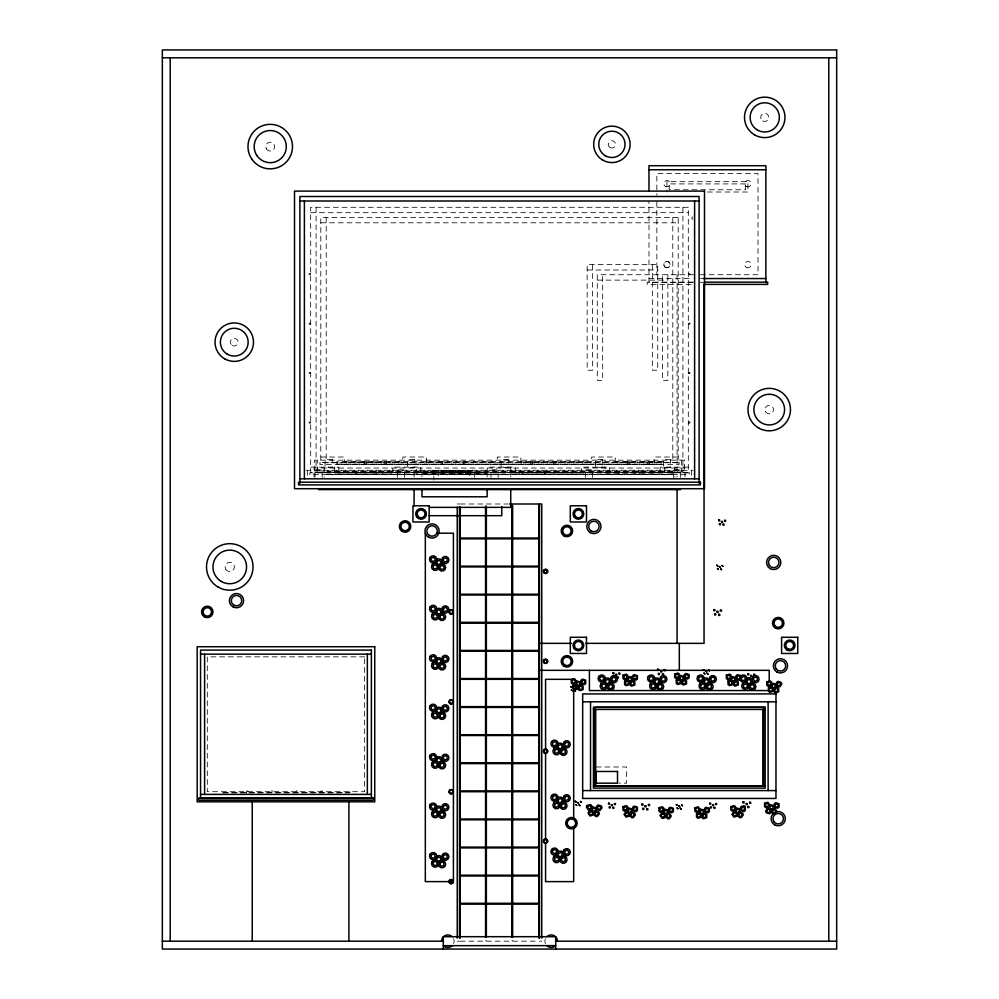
<?xml version="1.0" encoding="UTF-8"?>
<svg xmlns="http://www.w3.org/2000/svg" width="999" height="999" viewBox="0 0 999 999"><rect width="100%" height="100%" fill="white"/><g stroke="black" fill="none" stroke-linecap="round" stroke-linejoin="round"><path stroke-width="0.75" stroke-dasharray="5 3.75" d="M692.806 216.845L691.57 218.082L692.806 219.318M707.417 192.008L747.876 192.008L747.876 181.668L666.957 181.668L666.957 192.008M310.689 212.687L688.311 212.687M320.804 222.802L678.196 222.802M587.162 270.005L657.742 270.005M693.556 274.725L597.277 274.725L597.277 380.369L602.672 380.369L602.672 274.725M700.411 274.725L757.991 274.725L757.991 173.576L656.842 173.576L656.842 195.367M648.975 278.546L692.607 278.546M700.399 278.546L703.521 278.546M597.277 280.12L667.856 280.12M693.518 282.143L647.177 282.143L647.177 284.39L693.518 284.39M692.607 282.592L648.975 282.592L648.975 201.548M700.399 282.592L703.521 282.592M320.804 457.018L344.405 457.018L344.405 462.412M678.196 457.018L654.595 457.018L654.595 462.412M426.448 461.963L496.128 461.963L496.128 462.862M520.854 461.963L590.534 461.963L590.534 462.862M615.259 461.963L665.834 461.963L665.834 462.862M336.988 464.098L662.012 464.098M310.689 467.132L338.786 467.132L338.786 472.527M688.311 467.132L660.214 467.132L660.214 472.527M305.956 470.279L693.044 470.279M416.333 472.077L486.463 472.077L486.463 472.977L416.333 472.977L416.333 467.132M510.739 472.077L580.419 472.077L580.419 472.977L510.739 472.977M605.144 472.077L659.315 472.077L659.315 472.977L605.144 472.977L605.144 467.132M326.873 474.213L672.127 474.213M457.242 503.996L459.49 503.996M460.164 503.996L507.979 503.996M485.564 505.569L486.351 505.569M596.153 766.982L626.498 766.982L626.498 783.166L618.905 783.166M248.202 791.033L246.628 791.033L246.628 793.955M271.353 791.033L272.927 791.033M296.079 791.033L297.652 791.033M320.804 791.033L322.377 791.033M222.577 792.944L349.35 792.944M485.564 940.509L486.351 940.509M511.863 940.509L512.649 940.509M457.242 941.183L459.49 941.183M460.164 941.183L538.836 941.183M539.51 941.183L541.758 941.183M691.458 470.279L691.458 476.348M689.884 274.725L689.884 273.714L688.536 273.714L688.536 274.725M684.939 476.898L684.939 468.032L314.061 468.032L314.061 476.898M682.916 207.293L682.916 472.527M681.343 460.164L681.343 472.302L317.657 472.302L317.657 460.164M680.669 477.472L680.669 469.83L673.476 469.83L673.476 477.472M677.072 274.725L677.072 476.923M674.824 468.032L674.824 477.247M672.802 217.407L672.802 462.412M667.856 274.725L667.856 380.369L662.462 380.369L662.462 274.725M664.71 467.132L664.71 472.527M656.842 201.586L656.842 274.725M655.719 472.077L655.719 472.977M652.347 264.61L652.347 370.254L657.742 370.254L657.742 264.61L587.162 264.61L587.162 370.254L592.557 370.254L592.557 264.61M649.313 461.288L649.313 464.435M647.851 461.288L647.851 464.435M639.198 474.55L639.198 471.403L637.737 471.403L637.737 474.55M629.083 461.288L629.083 464.435M627.622 461.288L627.622 464.435M618.968 474.55L618.968 471.403L617.507 471.403L617.507 474.55M615.259 462.862L615.259 457.018L591.658 457.018L591.658 462.412M610.314 472.077L610.314 472.977M609.64 472.527L609.64 467.132L581.543 467.132L581.543 472.527M592.557 477.472L592.557 469.83L585.364 469.83L585.364 477.472M554.907 461.288L554.907 464.435M553.446 461.288L553.446 464.435M544.792 474.55L544.792 471.403L543.331 471.403L543.331 474.55M532.43 461.288L532.43 464.435M530.968 461.288L530.968 464.435M522.315 474.55L522.315 471.403L520.854 471.403L520.854 474.55M520.854 462.862L520.854 457.018L497.252 457.018L497.252 462.412M515.234 472.977L515.234 467.132L487.137 467.132L487.137 472.527M510.739 467.132L510.739 477.072M498.151 477.472L498.151 469.83L490.959 469.83L490.959 477.472M487.137 476.935L487.137 473.876L421.953 473.876L421.953 476.935M486.014 472.077L486.014 472.977M474.325 477.472L474.325 470.729L433.866 470.729L433.866 480.169M469.83 470.729L469.83 477.472M465.784 474.325L465.784 471.178L442.182 471.178L442.182 474.325M464.997 461.288L464.997 464.435M463.536 461.288L463.536 464.435M454.882 474.55L454.882 471.403L453.421 471.403L453.421 474.55M442.52 461.288L442.52 464.435M441.058 461.288L441.058 464.435M438.361 470.729L438.361 477.472M432.405 474.55L432.405 471.403L430.944 471.403L430.944 474.55M426.448 462.862L426.448 457.018L402.847 457.018L402.847 462.412M421.278 472.077L421.278 472.977M420.829 472.527L420.829 467.132L392.732 467.132L392.732 472.527M414.086 472.527L414.086 477.072M404.645 477.472L404.645 469.83L397.452 469.83L397.452 477.472M401.723 462.862L401.723 461.963L345.08 461.963L345.08 462.862M386.326 461.288L386.326 464.435M384.865 461.288L384.865 464.435M376.211 474.55L376.211 471.403L374.75 471.403L374.75 474.55M366.096 461.288L366.096 464.435M364.635 461.288L364.635 464.435M355.981 474.55L355.981 471.403L354.52 471.403L354.52 474.55M350.025 791.707L350.025 792.607L221.903 792.607L221.903 791.707M339.46 472.077L339.46 472.977M334.29 467.132L334.29 472.527M326.198 217.407L326.198 462.412M324.176 468.032L324.176 477.247M322.153 477.472L322.153 469.83L314.96 469.83L314.96 477.472M316.084 207.293L316.084 472.527M307.542 470.279L307.542 476.348M545.379 943.593A6.294 6.294 0 0 1 545.379 938.773M453.621 938.773A6.294 6.294 0 0 1 453.621 943.593M745.629 183.916L669.205 183.916L669.205 189.76L745.629 189.76L745.629 183.916M688.311 207.293L310.689 207.293L310.689 472.527L688.311 472.527L688.311 207.293M678.196 217.407L320.804 217.407L320.804 462.412L678.196 462.412L678.196 217.407M310.464 273.714L309.116 273.714L309.116 274.725L310.464 274.725L310.464 273.714M310.464 323.164L309.116 323.164L309.116 324.176L310.464 324.176L310.464 323.164M689.884 323.164L688.536 323.164L688.536 324.176L689.884 324.176L689.884 323.164M310.464 372.615L309.116 372.615L309.116 373.626L310.464 373.626L310.464 372.615M689.884 372.615L688.536 372.615L688.536 373.626L689.884 373.626L689.884 372.615M310.464 422.065L309.116 422.065L309.116 423.077L310.464 423.077L310.464 422.065M689.884 422.065L688.536 422.065L688.536 423.077L689.884 423.077L689.884 422.065M332.267 459.715L325.075 459.715L325.075 467.357L332.267 467.357L332.267 459.715M414.76 459.715L407.567 459.715L407.567 467.357L414.76 467.357L414.76 459.715M508.266 459.715L501.073 459.715L501.073 467.357L508.266 467.357L508.266 459.715M602.672 459.715L595.479 459.715L595.479 467.357L602.672 467.357L602.672 459.715M670.554 459.715L663.361 459.715L663.361 467.357L670.554 467.357L670.554 459.715M684.49 460.164L314.51 460.164L314.51 470.954L684.49 470.954L684.49 460.164M662.012 461.401L336.988 461.401L336.988 464.323L662.012 464.323L662.012 461.401M679.095 462.749L319.905 462.749L319.905 464.547L679.095 464.547L679.095 462.749M672.127 471.516L326.873 471.516L326.873 474.438L672.127 474.438L672.127 471.516M391.608 472.077L334.965 472.077L334.965 472.977L391.608 472.977L391.608 472.077M689.21 472.864L309.79 472.864L309.79 474.662L689.21 474.662L689.21 472.864M364.635 656.842L207.293 656.842L207.293 791.707L364.635 791.707L364.635 656.842M665.384 186.413A3.147 3.147 0 0 0 670.104 183.691A3.147 3.147 0 0 0 665.384 180.969A3.147 3.147 0 0 0 665.384 186.413M746.303 186.413A3.147 3.147 0 0 0 751.023 183.691A3.147 3.147 0 0 0 746.303 180.969A3.147 3.147 0 0 0 746.303 186.413M746.303 267.332A3.147 3.147 0 0 0 751.023 264.61A3.147 3.147 0 0 0 746.303 261.888A3.147 3.147 0 0 0 746.303 267.332M665.384 267.332A3.147 3.147 0 0 0 670.104 264.61A3.147 3.147 0 0 0 665.384 261.888A3.147 3.147 0 0 0 665.384 267.332A3.147 3.147 0 0 0 670.104 264.61A3.147 3.147 0 0 0 665.384 261.888A3.147 3.147 0 0 0 665.384 267.332M610.064 147.515A3.646 3.646 0 0 0 615.534 144.356A3.646 3.646 0 0 0 610.064 141.196A3.646 3.646 0 0 0 610.064 147.515M232.342 345.492A3.846 3.846 0 0 0 238.112 342.158A3.846 3.846 0 0 0 232.342 338.823A3.846 3.846 0 0 0 232.342 345.492M765.546 411.713A4.246 4.246 0 0 0 772.914 411.713A4.246 4.246 0 0 0 769.23 405.344A4.246 4.246 0 0 0 765.546 411.713M762.712 120.891A4.046 4.046 0 0 0 768.78 117.383A4.046 4.046 0 0 0 762.712 113.874A4.046 4.046 0 0 0 762.712 120.891M266.371 148.826A4.446 4.446 0 0 0 274.088 148.826A4.446 4.446 0 0 0 270.23 142.158A4.446 4.446 0 0 0 266.371 148.826M225.737 569.255A4.658 4.658 0 0 0 233.803 569.255A4.658 4.658 0 0 0 229.77 562.275A4.658 4.658 0 0 0 225.737 569.255"/><path stroke-width="1.5" d="M441.758 564.572L442.332 557.867L444.155 556.543L446.416 556.543L448.226 557.867L448.926 560.014L448.226 562.15L446.416 563.473L444.155 563.473L442.332 562.15M441.758 614.023L442.332 607.317L444.155 605.993L446.416 605.993L448.226 607.317L448.926 609.465L448.226 611.6L446.416 612.924L444.155 612.924L442.332 611.6M441.758 663.473L442.332 656.768L444.155 655.444L446.416 655.444L448.226 656.768L448.926 658.915L448.226 661.051L446.416 662.374L444.155 662.374L442.332 661.051M441.758 712.924L442.332 706.218L444.155 704.894L446.416 704.894L448.226 706.218L448.926 708.366L448.226 710.501L446.416 711.825L444.155 711.825L442.332 710.501M441.758 762.374L442.332 755.669L444.155 754.345L446.416 754.345L448.226 755.669L448.926 757.816L448.226 759.952L446.416 761.275L444.155 761.275L442.332 759.952M441.758 811.825L442.332 805.119L444.155 803.795L446.416 803.795L448.226 805.119L448.926 807.267L448.226 809.402L446.416 810.726L444.155 810.726L442.332 809.402M441.758 861.275L442.332 854.57L444.155 853.246L446.416 853.246L448.226 854.57L448.926 856.717L448.226 858.853L446.416 860.176L444.155 860.176L442.332 858.853M580.531 685.526L580.993 680.157L582.454 679.108L585.701 680.157L585.701 683.591L584.253 684.64L580.993 683.591M563.136 748.888L563.711 742.182L565.534 740.858L567.794 740.858L569.605 742.182L570.304 744.33L569.605 746.465L567.794 747.789L565.534 747.789L563.711 746.465M563.136 802.834L563.711 796.128L565.534 794.804L567.794 794.804L569.605 796.128L570.304 798.276L569.605 800.411L567.794 801.735L565.534 801.735L563.711 800.411M603.746 681.568L604.445 679.432L606.268 678.109L608.516 678.109L610.339 679.432M610.339 683.703L610.913 676.997L612.737 675.674L614.997 675.674L616.808 676.997L617.507 679.145L616.808 681.281L614.997 682.604L612.737 682.604L610.913 681.281M563.136 856.78L563.836 854.644L563.136 852.509L561.313 851.185L559.065 851.185L557.242 852.509L556.543 854.644L557.242 856.78M632.23 681.031L632.692 675.661L634.153 674.612L637.399 675.661L637.399 679.095L635.951 680.144L632.692 679.095M590.996 809.689L593.006 806.917L596.266 807.979M596.266 811.4L596.728 806.031L598.189 804.982L601.435 806.031L601.997 807.741L599.987 810.514L596.728 809.465M659.79 683.703L660.364 676.997L662.187 675.674L664.447 675.674L666.258 676.997L666.957 679.145L666.258 681.281L664.447 682.604L662.187 682.604L660.364 681.281M626.96 810.813L628.97 808.041L632.23 809.103M632.23 812.524L632.692 807.155L634.153 806.106L637.399 807.155L637.399 810.589L635.951 811.638L632.692 810.589M683.928 679.907L684.39 674.537L685.851 673.488L689.098 674.537L689.098 677.971L687.649 679.02L684.39 677.971M702.647 681.568L703.346 679.432L705.169 678.109L707.417 678.109L709.24 679.432M709.24 683.703L709.814 676.997L711.638 675.674L713.898 675.674L715.709 676.997L716.408 679.145L715.709 681.281L713.898 682.604L711.638 682.604L709.814 681.281M735.626 681.031L736.088 675.661L737.549 674.612L740.796 675.661L740.796 679.095L739.347 680.144L736.088 679.095M745.354 681.568L746.053 679.432L747.876 678.109L750.124 678.109L751.947 679.432M751.947 683.703L752.522 676.997L754.345 675.674L756.605 675.674L758.416 676.997L759.115 679.145L758.416 681.281L756.605 682.604L754.345 682.604L752.522 681.281M734.852 810.813L736.862 808.041L740.122 809.103M740.122 812.524L740.584 807.155L742.045 806.106L745.291 807.155L745.291 810.589L743.843 811.638L740.584 810.589M768.568 807.442L770.579 804.67L773.838 805.731M773.838 809.153L774.3 803.783L775.761 802.734L779.008 803.783L779.008 807.217L777.559 808.266L774.3 807.217M775.511 812.537L775.511 810.439L774.612 809.789L772.627 810.439L772.627 812.537L774.612 813.186M435.864 560.302L437.687 558.978L439.935 558.978L441.758 560.302M435.864 609.752L437.687 608.428L439.935 608.428L441.758 609.752M435.864 659.203L437.687 657.879L439.935 657.879L441.758 659.203M435.864 708.653L437.687 707.329L439.935 707.329L441.758 708.653M435.864 758.104L437.687 756.78L439.935 756.78L441.758 758.104M575.811 682.105L577.272 681.043L580.531 682.105M435.864 807.554L437.687 806.23L439.935 806.23L441.758 807.554M653.895 679.432L655.719 678.109L657.966 678.109L659.79 679.432M679.208 676.485L680.669 675.424L683.928 676.485M435.864 857.005L437.687 855.681L439.935 855.681L441.758 857.005M739.884 678.421L737.899 679.07L736.663 677.372L737.899 675.686L739.884 676.335L740.222 677.372M162.338 57.817L836.663 57.817M648.975 169.755L765.858 169.755M299.9 200.999L699.1 200.999M703.521 278.546L765.858 278.546M704.332 282.143L767.657 282.143L767.657 284.39L704.332 284.39M299.9 478.821L699.1 478.821M318.556 489.61L680.444 489.61M509.527 503.996L538.836 503.996L538.836 938.073M429.67 507.367L510.739 507.367L510.739 489.185M429.245 515.684L501.748 515.684L501.748 506.693M437.812 533.216L453.421 533.216L453.421 881.618L425.324 881.618L425.324 533.216M437.687 565.896L439.935 565.896M438.124 613.998L440.609 613.199L441.034 611.888L439.498 609.777L437.013 610.576L437.013 613.199M437.687 615.347L439.935 615.347M538.836 643.356L571.615 643.356M585.664 643.356L704.045 643.356L704.045 284.053M200.549 654.145L371.378 654.145M437.687 664.797L439.935 664.797M538.836 670.329L769.23 670.329L769.23 681.218M573.676 679.32L545.579 679.32L545.579 749.35M681.018 679.894L683.004 679.245L683.004 677.147L681.018 676.498L679.782 678.196L680.132 679.245M628.97 682.092L630.769 682.092M656.156 683.678L658.641 682.879L658.641 680.257L657.529 679.457L655.044 680.257L655.044 682.879M655.719 685.027L657.966 685.027M747.876 685.027L750.124 685.027M577.622 685.514L579.607 684.864L579.607 682.767L578.721 682.117L576.735 682.767L576.735 684.864M577.272 686.588L579.07 686.588M772.826 688.835L776.086 687.774L776.548 682.404L778.009 681.355L781.255 682.404L781.817 684.115L779.807 686.887L776.548 685.838M769.23 690.559L589.41 690.559L589.41 670.329M582.667 701.798L775.973 701.798M595.029 707.417L763.611 707.417M593.456 709.44L765.184 709.44M437.687 714.248L439.935 714.248M559.065 750.212L561.313 750.212M437.687 763.698L439.935 763.698M593.456 785.863L765.184 785.863M582.667 790.584L775.973 790.584M200.549 794.405L371.378 794.405M559.502 802.809L561.987 802.01L561.987 799.387L560.876 798.588L558.391 799.387L558.391 802.01M559.065 804.158L561.313 804.158M770.579 810.214L772.377 810.214M593.006 812.462L594.805 812.462M737.212 812.512L739.198 811.862L739.198 809.764L738.311 809.115L736.325 809.764L736.325 811.862M437.687 813.149L439.935 813.149M628.97 813.586L630.769 813.586M736.862 813.586L738.661 813.586M664.934 814.709L668.194 813.648L668.656 808.278L670.117 807.229L673.363 808.278L673.363 811.712L671.915 812.761L668.656 811.712M700.898 814.709L704.158 813.648L704.62 808.278L706.081 807.229L709.327 808.278L709.327 811.712L707.879 812.761L704.62 811.712M559.065 858.104L561.313 858.104M438.124 861.25L440.609 860.451L440.609 857.829L438.124 857.03L436.588 859.14L437.013 860.451M437.687 862.599L439.935 862.599M162.338 941.183L443.306 941.183M555.694 941.183L836.663 941.183M776.086 684.352L772.826 683.291L771.365 684.352L771.365 687.774M735.626 677.609L732.367 676.548L730.906 677.609L730.906 681.031M632.23 677.609L630.769 676.548L627.509 677.609L627.509 681.031M773.164 814.26L771.153 811.488M704.158 810.226L700.898 809.165L699.437 810.226L699.437 813.648M668.194 810.226L664.934 809.165L663.473 810.226L663.473 813.648M563.136 744.617L561.313 743.293L559.065 743.293L557.242 744.617L556.543 746.753L557.242 748.888M563.136 798.563L561.313 797.239L559.065 797.239L557.242 798.563L556.543 800.699L557.242 802.834M776.985 811.488L774.962 808.715L771.715 809.777L770.916 812.711L769.467 813.773L766.208 812.711L765.646 811.001L767.669 808.228L770.916 809.29L771.478 811.001M737.761 814.372L735.751 811.6L733.953 811.6L731.93 814.372L733.953 817.145L737.2 816.083L737.999 813.149L739.447 812.087L742.707 813.149L743.268 814.859L741.246 817.632L739.447 817.632L737.437 814.859M678.658 678.196L679.208 679.907M665.834 815.496L663.823 812.724L662.025 812.724L660.002 815.496L662.025 818.268L663.823 818.268L665.272 817.207L666.071 814.272L669.318 813.211L671.34 815.983L669.318 818.755L667.519 818.755L665.509 815.983M629.87 814.372L627.859 811.6L626.061 811.6L624.038 814.372L626.061 817.145L629.308 816.083L630.107 813.149L631.555 812.087L634.815 813.149L635.376 814.859L633.354 817.632L631.555 817.632L629.545 814.859M593.906 813.248L591.895 810.476L588.636 811.538L588.074 813.248L590.097 816.021L593.344 814.959L594.143 812.025L595.591 810.963L598.851 812.025L599.412 813.735L597.39 816.508L595.591 816.508L593.581 813.735M828.795 57.817L828.795 941.183M768.106 701.798L768.106 790.584M765.858 282.592L765.858 165.709L648.975 165.709L648.975 190.647M763.611 708.965L763.611 786.088L595.029 786.088L595.029 708.965M762.936 709.44L762.936 785.863M699.1 483.316L699.1 196.503L299.9 196.503L299.9 483.316M694.605 200.999L694.605 478.821M679.32 643.356L679.32 670.329M677.072 489.373L677.072 643.356M595.704 709.44L595.704 785.863M590.534 701.798L590.534 790.584M573.676 688.661L573.676 819.367M573.676 827.147L573.676 881.618L545.579 881.618L545.579 842.719M555.694 949.05L555.694 936.687L443.306 936.687L443.306 949.05M545.579 752.459L545.579 839.597M541.758 938.073L541.758 503.996L539.51 503.996L539.51 938.073M512.649 937.387L512.649 505.569L511.863 505.569L511.863 937.387M487.137 489.16L487.137 496.803L421.953 496.803L421.953 489.16M486.351 507.13L486.351 937.387M485.564 507.13L485.564 937.387M460.164 507.105L460.164 938.073M459.49 507.105L459.49 938.073M457.242 507.105L457.242 938.073M414.086 489.185L414.086 505.856M367.332 654.145L367.332 794.405M348.901 801.048L348.901 941.183M304.395 200.999L304.395 478.821M252.248 801.048L252.248 941.183M204.595 654.145L204.595 794.405M170.205 57.817L170.205 941.183M547.24 570.466A1.911 1.911 0 0 1 547.24 572.39M546.54 573.089A1.911 1.911 0 0 1 543.668 571.428A1.911 1.911 0 0 1 546.54 569.767M547.04 570.579A1.686 1.686 0 0 1 547.04 572.277M546.428 572.889A1.686 1.686 0 0 1 544.118 572.277M544.118 570.579A1.686 1.686 0 0 1 546.428 569.967M547.24 660.376A1.911 1.911 0 0 1 547.24 662.3M546.54 662.999A1.911 1.911 0 0 1 543.668 661.338A1.911 1.911 0 0 1 546.54 659.677M547.04 660.489A1.686 1.686 0 0 1 547.04 662.187M546.428 662.799A1.686 1.686 0 0 1 544.118 662.187M544.118 660.489A1.686 1.686 0 0 1 546.428 659.877M547.24 750.286A1.911 1.911 0 0 1 547.24 752.21M546.54 752.909A1.911 1.911 0 0 1 543.668 751.248A1.911 1.911 0 0 1 546.54 749.587M547.04 750.399A1.686 1.686 0 0 1 547.04 752.097M546.428 752.709A1.686 1.686 0 0 1 544.118 752.097M544.118 750.399A1.686 1.686 0 0 1 546.428 749.787M547.24 840.196A1.911 1.911 0 0 1 547.24 842.12M546.54 842.819A1.911 1.911 0 0 1 543.668 841.158A1.911 1.911 0 0 1 546.54 839.497M547.04 840.309A1.686 1.686 0 0 1 547.04 842.007M546.428 842.619A1.686 1.686 0 0 1 544.118 842.007M544.118 840.309A1.686 1.686 0 0 1 546.428 839.697M546.753 945.628A6.294 6.294 0 0 0 555.644 945.628L443.306 945.678A6.294 6.294 0 0 0 452.247 945.628M546.753 936.737A6.294 6.294 0 0 1 557.492 941.183M441.508 941.183A6.294 6.294 0 0 1 452.247 936.737M430.194 557.267L429.508 559.403L430.194 561.538L432.018 562.862L434.278 562.862L436.088 561.538L436.788 559.403L436.088 557.267L434.278 555.943L432.018 555.943L430.194 557.267M431.343 558.091L430.919 559.403L432.455 561.513L434.952 560.714L435.377 559.403L433.828 557.292L431.343 558.091M432.217 564.747L431.531 566.883L432.217 569.03L434.041 570.354L436.301 570.354L438.111 569.03L438.811 566.883L438.111 564.747L436.301 563.424L434.041 563.424L432.217 564.747M433.366 565.584L433.366 568.194L434.478 569.005L436.975 568.194L437.4 566.883L435.851 564.772L433.366 565.584M437.013 561.126L437.013 563.748L438.124 564.547L440.609 563.748L441.034 562.437L439.498 560.327L437.013 561.126M439.098 565.359L438.411 567.494L439.098 569.63L440.921 570.953L443.169 570.953L444.992 569.63L445.691 567.494L444.992 565.359L443.169 564.035L440.921 564.035L439.098 565.359M440.247 566.183L439.822 567.494L441.358 569.605L443.843 568.806L444.268 567.494L442.732 565.384L440.247 566.183M443.481 558.703L443.057 560.014L444.592 562.125L447.09 561.313L447.09 558.703L445.966 557.892L443.481 558.703M430.194 606.718L429.508 608.853L430.194 610.988L432.018 612.312L434.278 612.312L436.088 610.988L436.788 608.853L436.088 606.718L434.278 605.394L432.018 605.394L430.194 606.718M431.343 607.542L431.343 610.164L432.455 610.963L434.952 610.164L435.377 608.853L433.828 606.743L431.343 607.542M432.217 614.198L431.531 616.333L432.217 618.481L434.041 619.805L436.301 619.805L438.111 618.481L438.811 616.333L438.111 614.198L436.301 612.874L434.041 612.874L432.217 614.198M433.366 615.034L433.366 617.644L434.478 618.456L436.975 617.644L437.4 616.333L435.851 614.223L433.366 615.034M439.098 614.81L438.411 616.945L439.098 619.08L440.921 620.404L443.169 620.404L444.992 619.08L445.691 616.945L444.992 614.81L443.169 613.486L440.921 613.486L439.098 614.81M440.247 615.634L440.247 618.256L441.358 619.055L443.843 618.256L444.268 616.945L442.732 614.835L440.247 615.634M443.481 608.154L443.481 610.764L444.592 611.575L447.09 610.764L447.515 609.465L445.966 607.342L443.481 608.154M430.194 656.168L429.508 658.304L430.194 660.439L432.018 661.763L434.278 661.763L436.088 660.439L436.788 658.304L436.088 656.168L434.278 654.845L432.018 654.845L430.194 656.168M431.343 656.992L431.343 659.615L432.455 660.414L434.952 659.615L435.377 658.304L433.828 656.193L431.343 656.992M432.217 663.648L431.531 665.784L432.217 667.931L434.041 669.255L436.301 669.255L438.111 667.931L438.811 665.784L438.111 663.648L436.301 662.325L434.041 662.325L432.217 663.648M433.366 664.485L433.366 667.095L434.478 667.906L436.975 667.095L437.4 665.784L435.851 663.673L433.366 664.485M437.013 660.027L437.013 662.649L438.124 663.448L440.609 662.649L440.609 660.027L439.498 659.228L437.013 660.027M439.098 664.26L438.411 666.395L439.098 668.531L440.921 669.854L443.169 669.854L444.992 668.531L445.691 666.395L444.992 664.26L443.169 662.936L440.921 662.936L439.098 664.26M440.247 665.084L439.822 666.395L441.358 668.506L443.843 667.707L444.268 666.395L442.732 664.285L440.247 665.084M443.481 657.604L443.481 660.214L444.592 661.026L447.09 660.214L447.515 658.915L445.966 656.793L443.481 657.604M430.194 705.619L429.508 707.754L430.194 709.889L432.018 711.213L434.278 711.213L436.088 709.889L436.788 707.754L436.088 705.619L434.278 704.295L432.018 704.295L430.194 705.619M431.343 706.443L431.343 709.065L432.455 709.864L434.952 709.065L435.377 707.754L433.828 705.644L431.343 706.443M432.217 713.099L431.531 715.234L432.217 717.382L434.041 718.706L436.301 718.706L438.111 717.382L438.811 715.234L438.111 713.099L436.301 711.775L434.041 711.775L432.217 713.099M433.366 713.935L432.942 715.234L434.478 717.357L436.975 716.545L437.4 715.234L435.851 713.124L433.366 713.935M437.013 709.477L436.588 710.789L438.124 712.899L440.609 712.1L440.609 709.477L439.498 708.678L437.013 709.477M439.098 713.711L438.411 715.846L439.098 717.981L440.921 719.305L443.169 719.305L444.992 717.981L445.691 715.846L444.992 713.711L443.169 712.387L440.921 712.387L439.098 713.711M440.247 714.535L440.247 717.157L441.358 717.956L443.843 717.157L443.843 714.535L442.732 713.736L440.247 714.535M443.481 707.055L443.057 708.366L444.592 710.476L447.09 709.665L447.515 708.366L445.966 706.243L443.481 707.055M430.194 755.069L429.508 757.205L430.194 759.34L432.018 760.664L434.278 760.664L436.088 759.34L436.788 757.205L436.088 755.069L434.278 753.745L432.018 753.745L430.194 755.069M431.343 755.893L430.919 757.205L432.455 759.315L434.952 758.516L435.377 757.205L433.828 755.094L431.343 755.893M432.217 762.549L431.531 764.685L432.217 766.832L434.041 768.156L436.301 768.156L438.111 766.832L438.811 764.685L438.111 762.549L436.301 761.226L434.041 761.226L432.217 762.549M433.366 763.386L432.942 764.685L434.478 766.807L436.975 765.996L436.975 763.386L435.851 762.574L433.366 763.386M437.013 758.928L437.013 761.55L438.124 762.349L440.609 761.55L441.034 760.239L439.498 758.129L437.013 758.928M439.098 763.161L438.411 765.296L439.098 767.432L440.921 768.755L443.169 768.755L444.992 767.432L445.691 765.296L444.992 763.161L443.169 761.837L440.921 761.837L439.098 763.161M440.247 763.985L440.247 766.608L441.358 767.407L443.843 766.608L443.843 763.985L442.732 763.186L440.247 763.985M443.481 756.505L443.057 757.816L444.592 759.927L447.09 759.115L447.09 756.505L445.966 755.694L443.481 756.505M430.194 804.52L429.508 806.655L430.194 808.79L432.018 810.114L434.278 810.114L436.088 808.79L436.788 806.655L436.088 804.52L434.278 803.196L432.018 803.196L430.194 804.52M431.343 805.344L430.919 806.655L432.455 808.765L434.952 807.966L434.952 805.344L433.828 804.545L431.343 805.344M432.217 812L431.531 814.135L432.217 816.283L434.041 817.607L436.301 817.607L438.111 816.283L438.811 814.135L438.111 812L436.301 810.676L434.041 810.676L432.217 812M433.366 812.836L433.366 815.446L434.478 816.258L436.975 815.446L436.975 812.836L435.851 812.025L433.366 812.836M437.013 808.378L436.588 809.689L438.124 811.8L440.609 811.001L441.034 809.689L439.498 807.579L437.013 808.378M439.098 812.612L438.411 814.747L439.098 816.882L440.921 818.206L443.169 818.206L444.992 816.882L445.691 814.747L444.992 812.612L443.169 811.288L440.921 811.288L439.098 812.612M440.247 813.436L439.822 814.747L441.358 816.857L443.843 816.058L443.843 813.436L442.732 812.637L440.247 813.436M443.481 805.956L443.057 807.267L444.592 809.377L447.09 808.566L447.515 807.267L445.966 805.144L443.481 805.956M430.194 853.97L429.508 856.106L430.194 858.241L432.018 859.565L434.278 859.565L436.088 858.241L436.788 856.106L436.088 853.97L434.278 852.646L432.018 852.646L430.194 853.97M431.343 854.794L431.343 857.417L432.455 858.216L434.952 857.417L434.952 854.794L433.828 853.995L431.343 854.794M432.217 861.45L431.531 863.586L432.217 865.733L434.041 867.057L436.301 867.057L438.111 865.733L438.811 863.586L438.111 861.45L436.301 860.127L434.041 860.127L432.217 861.45M433.366 862.287L432.942 863.586L434.478 865.708L436.975 864.897L436.975 862.287L435.851 861.475L433.366 862.287M439.098 862.062L438.411 864.197L439.098 866.333L440.921 867.656L443.169 867.656L444.992 866.333L445.691 864.197L444.992 862.062L443.169 860.738L440.921 860.738L439.098 862.062M440.247 862.886L440.247 865.509L441.358 866.308L443.843 865.509L443.843 862.886L442.732 862.087L440.247 862.886M443.481 855.406L443.481 858.016L444.592 858.828L447.09 858.016L447.09 855.406L445.966 854.595L443.481 855.406M571.278 679.67L571.278 683.104L572.739 684.153L575.998 683.104L576.548 681.393L574.537 678.621L571.278 679.67M551.573 741.583L550.886 743.718L551.573 745.853L553.396 747.177L555.656 747.177L557.467 745.853L558.166 743.718L557.467 741.583L555.656 740.259L553.396 740.259L551.573 741.583M572.202 680.344L572.202 682.429L573.089 683.079L575.074 682.429L575.074 680.344L574.188 679.695L572.202 680.344M552.722 742.407L552.722 745.029L553.833 745.828L556.331 745.029L556.331 742.407L555.207 741.608L552.722 742.407M572.902 685.664L572.34 687.374L574.363 690.147L577.609 689.085L577.609 685.664L576.161 684.602L572.902 685.664M573.813 686.325L573.813 688.423L574.712 689.073L576.698 688.423L576.698 686.325L575.811 685.689L573.813 686.325M553.596 749.063L552.909 751.198L553.596 753.346L555.419 754.67L557.679 754.67L559.49 753.346L560.189 751.198L559.49 749.063L557.679 747.739L555.419 747.739L553.596 749.063M554.745 749.899L554.745 752.509L555.856 753.321L558.354 752.509L558.354 749.899L557.23 749.088L554.745 749.899M558.391 745.441L557.966 746.753L559.502 748.863L561.987 748.064L561.987 745.441L560.876 744.642L558.391 745.441M578.409 686.151L578.409 689.572L579.857 690.634L583.116 689.572L583.116 686.151L581.655 685.089L578.409 686.151M579.32 686.812L579.32 688.91L580.207 689.56L582.205 688.91L582.205 686.812L581.306 686.163L579.32 686.812M581.905 680.831L581.905 682.916L582.804 683.566L584.79 682.916L584.79 680.831L583.903 680.182L581.905 680.831M560.476 749.675L559.79 751.81L560.476 753.945L562.3 755.269L564.547 755.269L566.371 753.945L567.07 751.81L566.371 749.675L564.547 748.351L562.3 748.351L560.476 749.675M561.625 750.499L561.625 753.121L562.737 753.92L565.222 753.121L565.222 750.499L564.11 749.7L561.625 750.499M564.86 743.019L564.435 744.33L565.971 746.44L568.468 745.629L568.468 743.019L567.345 742.207L564.86 743.019M551.573 795.529L550.886 797.664L551.573 799.799L553.396 801.123L555.656 801.123L557.467 799.799L558.166 797.664L557.467 795.529L555.656 794.205L553.396 794.205L551.573 795.529M552.722 796.353L552.722 798.975L553.833 799.774L556.331 798.975L556.331 796.353L555.207 795.554L552.722 796.353M553.596 803.009L552.909 805.144L553.596 807.292L555.419 808.616L557.679 808.616L559.49 807.292L560.189 805.144L559.49 803.009L557.679 801.685L555.419 801.685L553.596 803.009M554.745 803.845L554.745 806.455L555.856 807.267L558.354 806.455L558.354 803.845L557.23 803.034L554.745 803.845M598.776 676.398L598.089 678.533L598.776 680.669L600.599 681.992L602.859 681.992L604.67 680.669L605.369 678.533L604.67 676.398L602.859 675.074L600.599 675.074L598.776 676.398M599.924 677.222L599.5 678.533L601.036 680.644L603.533 679.844L603.958 678.533L602.409 676.423L599.924 677.222M560.476 803.621L559.79 805.756L560.476 807.891L562.3 809.215L564.547 809.215L566.371 807.891L567.07 805.756L566.371 803.621L564.547 802.297L562.3 802.297L560.476 803.621M561.625 804.445L561.625 807.067L562.737 807.866L565.222 807.067L565.222 804.445L564.11 803.646L561.625 804.445M600.799 683.878L600.112 686.013L600.799 688.161L602.622 689.485L604.882 689.485L606.693 688.161L607.392 686.013L606.693 683.878L604.882 682.554L602.622 682.554L600.799 683.878M564.86 796.965L564.86 799.575L565.971 800.386L568.468 799.575L568.468 796.965L567.345 796.153L564.86 796.965M601.947 684.715L601.523 686.013L603.059 688.136L605.556 687.324L605.556 684.715L604.432 683.903L601.947 684.715M605.594 680.257L605.594 682.879L606.705 683.678L609.19 682.879L609.19 680.257L608.079 679.457L605.594 680.257M551.573 849.475L550.886 851.61L551.573 853.745L553.396 855.069L555.656 855.069L557.467 853.745L558.166 851.61L557.467 849.475L555.656 848.151L553.396 848.151L551.573 849.475M552.722 850.299L552.297 851.61L553.833 853.72L556.331 852.921L556.331 850.299L555.207 849.5L552.722 850.299M607.679 684.49L606.992 686.625L607.679 688.761L609.502 690.084L611.75 690.084L613.573 688.761L614.273 686.625L613.573 684.49L611.75 683.166L609.502 683.166L607.679 684.49M608.828 685.314L608.828 687.936L609.939 688.736L612.424 687.936L612.424 685.314L611.313 684.515L608.828 685.314M553.596 856.955L552.909 859.09L553.596 861.238L555.419 862.562L557.679 862.562L559.49 861.238L560.189 859.09L559.49 856.955L557.679 855.631L555.419 855.631L553.596 856.955M612.062 677.834L612.062 680.444L613.174 681.256L615.671 680.444L615.671 677.834L614.547 677.022L612.062 677.834M554.745 857.791L554.745 860.401L555.856 861.213L558.354 860.401L558.778 859.09L557.23 856.98L554.745 857.791M558.391 853.333L558.391 855.956L559.502 856.755L561.987 855.956L561.987 853.333L560.876 852.534L558.391 853.333M560.476 857.567L559.79 859.702L560.476 861.837L562.3 863.161L564.547 863.161L566.371 861.837L567.07 859.702L566.371 857.567L564.547 856.243L562.3 856.243L560.476 857.567M563.711 850.074L563.024 852.222L563.711 854.357L565.534 855.681L567.794 855.681L569.605 854.357L570.304 852.222L569.605 850.074L567.794 848.75L565.534 848.75L563.711 850.074M561.625 858.391L561.201 859.702L562.737 861.812L565.222 861.013L565.222 858.391L564.11 857.592L561.625 858.391M564.86 850.911L564.435 852.222L565.971 854.332L568.468 853.521L568.893 852.222L567.345 850.099L564.86 850.911M622.976 675.174L622.976 678.608L624.437 679.657L627.697 678.608L627.697 675.174L626.236 674.125L622.976 675.174M623.9 675.848L623.9 677.934L624.787 678.583L626.773 677.934L626.773 675.848L625.886 675.199L623.9 675.848M624.6 681.168L624.6 684.59L626.061 685.651L629.308 684.59L629.308 681.168L627.859 680.107L624.6 681.168M625.511 681.83L625.511 683.928L626.41 684.577L628.396 683.928L628.396 681.83L627.509 681.193L625.511 681.83M587.012 805.544L586.463 807.267L588.473 810.027L591.733 808.978L591.733 805.544L590.272 804.495L587.012 805.544M628.433 678.271L628.084 679.32L629.32 681.018L631.306 680.369L631.655 679.32L630.419 677.622L628.433 678.271M587.936 806.218L587.936 808.303L588.823 808.953L590.809 808.303L591.158 807.267L589.922 805.569L587.936 806.218M630.107 681.655L630.107 685.077L631.555 686.138L634.815 685.077L634.815 681.655L633.354 680.594L630.107 681.655M631.018 682.317L631.018 684.415L631.905 685.064L633.903 684.415L634.24 683.366L633.004 681.668L631.018 682.317M589.547 812.199L589.547 814.297L590.446 814.947L592.432 814.297L592.769 813.248L591.545 811.563L589.547 812.199M633.603 676.335L633.603 678.421L634.502 679.07L636.488 678.421L636.488 676.335L635.601 675.686L633.603 676.335M592.469 808.641L592.12 809.689L593.356 811.388L595.342 810.738L595.691 809.689L594.455 807.991L592.469 808.641M595.054 812.686L594.717 813.735L595.941 815.434L597.939 814.784L598.276 813.735L597.04 812.037L595.054 812.686M597.639 806.705L597.302 807.741L598.538 809.44L600.524 808.79L600.861 807.741L599.637 806.056L597.639 806.705M648.226 676.398L647.539 678.533L648.226 680.669L650.049 681.992L652.31 681.992L654.12 680.669L654.82 678.533L654.12 676.398L652.31 675.074L650.049 675.074L648.226 676.398M649.375 677.222L649.375 679.844L650.486 680.644L652.984 679.844L653.408 678.533L651.86 676.423L649.375 677.222M650.249 683.878L649.562 686.013L650.249 688.161L652.072 689.485L654.333 689.485L656.143 688.161L656.842 686.013L656.143 683.878L654.333 682.554L652.072 682.554L650.249 683.878M651.398 684.715L651.398 687.324L652.509 688.136L655.007 687.324L655.007 684.715L653.883 683.903L651.398 684.715M657.13 684.49L656.443 686.625L657.13 688.761L658.953 690.084L661.201 690.084L663.024 688.761L663.723 686.625L663.024 684.49L661.201 683.166L658.953 683.166L657.13 684.49M658.279 685.314L658.279 687.936L659.39 688.736L661.875 687.936L661.875 685.314L660.764 684.515L658.279 685.314M661.513 677.834L661.513 680.444L662.624 681.256L665.122 680.444L665.122 677.834L663.998 677.022L661.513 677.834M622.976 806.668L622.976 810.102L624.437 811.151L627.697 810.102L627.697 806.668L626.236 805.619L622.976 806.668M623.9 807.342L623.9 809.427L624.787 810.077L626.773 809.427L626.773 807.342L625.886 806.692L623.9 807.342M625.511 813.323L625.511 815.421L626.41 816.071L628.396 815.421L628.396 813.323L627.509 812.686L625.511 813.323M628.433 809.764L628.433 811.862L629.32 812.512L631.306 811.862L631.306 809.764L630.419 809.115L628.433 809.764M674.675 674.05L674.675 677.484L676.136 678.533L679.395 677.484L679.395 674.05L677.934 673.001L674.675 674.05M675.599 674.725L675.599 676.81L676.485 677.459L678.471 676.81L678.471 674.725L677.584 674.075L675.599 674.725M631.018 813.81L631.018 815.908L631.905 816.558L633.903 815.908L633.903 813.81L633.004 813.161L631.018 813.81M633.603 807.829L633.603 809.914L634.502 810.564L636.488 809.914L636.488 807.829L635.601 807.18L633.603 807.829M676.298 680.044L676.298 683.466L677.759 684.527L681.006 683.466L681.006 680.044L679.557 678.983L676.298 680.044M677.21 680.706L677.21 682.804L678.109 683.453L680.094 682.804L680.094 680.706L679.208 680.069L677.21 680.706M681.805 680.531L681.805 683.953L683.254 685.014L686.513 683.953L686.513 680.531L685.052 679.47L681.805 680.531M682.717 681.193L682.717 683.291L683.603 683.94L685.601 683.291L685.938 682.242L684.702 680.544L682.717 681.193M685.302 675.212L684.964 676.248L686.201 677.946L688.186 677.297L688.523 676.248L687.3 674.562L685.302 675.212M697.677 676.398L696.99 678.533L697.677 680.669L699.5 681.992L701.76 681.992L703.571 680.669L704.27 678.533L703.571 676.398L701.76 675.074L699.5 675.074L697.677 676.398M698.825 677.222L698.825 679.844L699.937 680.644L702.434 679.844L702.434 677.222L701.31 676.423L698.825 677.222M658.94 807.791L658.94 811.225L660.401 812.274L663.661 811.225L663.661 807.791L662.2 806.742L658.94 807.791M699.7 683.878L699.013 686.013L699.7 688.161L701.523 689.485L703.783 689.485L705.594 688.161L706.293 686.013L705.594 683.878L703.783 682.554L701.523 682.554L699.7 683.878M659.864 808.466L659.864 810.551L660.751 811.2L662.737 810.551L662.737 808.466L661.85 807.816L659.864 808.466M700.848 684.715L700.848 687.324L701.96 688.136L704.457 687.324L704.457 684.715L703.333 683.903L700.848 684.715M704.495 680.257L704.495 682.879L705.606 683.678L708.091 682.879L708.516 681.568L706.98 679.457L704.495 680.257M661.475 814.447L661.138 815.496L662.374 817.194L664.36 816.545L664.697 815.496L663.473 813.81L661.475 814.447M664.397 810.888L664.397 812.986L665.284 813.636L667.27 812.986L667.27 810.888L666.383 810.239L664.397 810.888M706.58 684.49L705.893 686.625L706.58 688.761L708.403 690.084L710.651 690.084L712.474 688.761L713.174 686.625L712.474 684.49L710.651 683.166L708.403 683.166L706.58 684.49M707.729 685.314L707.729 687.936L708.84 688.736L711.325 687.936L711.325 685.314L710.214 684.515L707.729 685.314M710.963 677.834L710.539 679.145L712.075 681.256L714.572 680.444L714.572 677.834L713.448 677.022L710.963 677.834M666.982 814.934L666.645 815.983L667.869 817.681L669.867 817.032L669.867 814.934L668.968 814.285L666.982 814.934M669.567 808.953L669.567 811.038L670.466 811.688L672.452 811.038L672.452 808.953L671.565 808.303L669.567 808.953M726.373 675.174L726.373 678.608L727.834 679.657L731.093 678.608L731.093 675.174L729.632 674.125L726.373 675.174M727.297 675.848L727.297 677.934L728.184 678.583L730.169 677.934L730.169 675.848L729.282 675.199L727.297 675.848M727.996 681.168L727.996 684.59L729.457 685.651L732.704 684.59L732.704 681.168L731.256 680.107L727.996 681.168M728.908 681.83L728.908 683.928L729.807 684.577L731.792 683.928L731.792 681.83L730.906 681.193L728.908 681.83M731.83 678.271L731.48 679.32L732.717 681.018L734.702 680.369L735.052 679.32L733.815 677.622L731.83 678.271M733.503 681.655L733.503 685.077L734.952 686.138L738.211 685.077L738.211 681.655L736.75 680.594L733.503 681.655M734.415 682.317L734.415 684.415L735.301 685.064L737.299 684.415L737.637 683.366L736.4 681.668L734.415 682.317M694.904 807.791L694.904 811.225L696.365 812.274L699.625 811.225L700.174 809.515L698.164 806.742L694.904 807.791M695.828 808.466L695.828 810.551L696.715 811.2L698.701 810.551L698.701 808.466L697.814 807.816L695.828 808.466M740.384 676.398L739.697 678.533L740.384 680.669L742.207 681.992L744.467 681.992L746.278 680.669L746.977 678.533L746.278 676.398L744.467 675.074L742.207 675.074L740.384 676.398M696.528 813.785L696.528 817.207L697.989 818.268L701.236 817.207L701.236 813.785L699.787 812.724L696.528 813.785M741.533 677.222L741.533 679.844L742.644 680.644L745.142 679.844L745.142 677.222L744.018 676.423L741.533 677.222M697.439 814.447L697.439 816.545L698.338 817.194L700.324 816.545L700.661 815.496L699.437 813.81L697.439 814.447M700.361 810.888L700.361 812.986L701.248 813.636L703.234 812.986L703.234 810.888L702.347 810.239L700.361 810.888M742.407 683.878L741.72 686.013L742.407 688.161L744.23 689.485L746.49 689.485L748.301 688.161L749 686.013L748.301 683.878L746.49 682.554L744.23 682.554L742.407 683.878M743.556 684.715L743.556 687.324L744.667 688.136L747.165 687.324L747.165 684.715L746.041 683.903L743.556 684.715M702.035 814.272L702.035 817.694L703.483 818.755L706.743 817.694L706.743 814.272L705.282 813.211L702.035 814.272M702.946 814.934L702.609 815.983L703.833 817.681L705.831 817.032L705.831 814.934L704.932 814.285L702.946 814.934M747.202 680.257L747.202 682.879L748.313 683.678L750.798 682.879L751.223 681.568L749.687 679.457L747.202 680.257M705.531 808.953L705.531 811.038L706.43 811.688L708.416 811.038L708.416 808.953L707.529 808.303L705.531 808.953M749.287 684.49L748.601 686.625L749.287 688.761L751.111 690.084L753.358 690.084L755.182 688.761L755.881 686.625L755.182 684.49L753.358 683.166L751.111 683.166L749.287 684.49M750.436 685.314L750.012 686.625L751.548 688.736L754.033 687.936L754.457 686.625L752.921 684.515L750.436 685.314M753.671 677.834L753.246 679.145L754.782 681.256L757.279 680.444L757.279 677.834L756.156 677.022L753.671 677.834M766.832 681.917L766.832 685.351L768.293 686.4L771.553 685.351L771.553 681.917L770.092 680.868L766.832 681.917M767.756 682.592L767.419 683.641L768.643 685.326L770.629 684.677L770.978 683.641L769.742 681.942L767.756 682.592M768.456 687.911L768.456 691.333L769.917 692.394L773.164 691.333L773.164 687.911L771.715 686.85L768.456 687.911M730.868 806.668L730.868 810.102L732.329 811.151L735.589 810.102L735.589 806.668L734.128 805.619L730.868 806.668M769.367 688.573L769.03 689.622L770.266 691.32L772.252 690.671L772.589 689.622L771.365 687.936L769.367 688.573M731.792 807.342L731.792 809.427L732.679 810.077L734.665 809.427L734.665 807.342L733.778 806.692L731.792 807.342M772.289 685.014L772.289 687.112L773.176 687.762L775.162 687.112L775.162 685.014L774.275 684.365L772.289 685.014M733.403 813.323L733.403 815.421L734.302 816.071L736.288 815.421L736.288 813.323L735.401 812.686L733.403 813.323M773.963 688.398L773.963 691.82L775.411 692.881L778.671 691.82L778.671 688.398L777.21 687.337L773.963 688.398M774.874 689.06L774.874 691.158L775.761 691.808L777.759 691.158L777.759 689.06L776.86 688.411L774.874 689.06M777.459 683.079L777.459 685.164L778.358 685.814L780.344 685.164L780.344 683.079L779.457 682.429L777.459 683.079M738.91 813.81L738.91 815.908L739.797 816.558L741.795 815.908L741.795 813.81L740.896 813.161L738.91 813.81M741.495 807.829L741.495 809.914L742.394 810.564L744.38 809.914L744.38 807.829L743.493 807.18L741.495 807.829M764.585 803.296L764.585 806.73L766.046 807.779L769.305 806.73L769.854 805.019L767.844 802.247L764.585 803.296M765.509 803.97L765.509 806.056L766.395 806.705L768.381 806.056L768.381 803.97L767.494 803.321L765.509 803.97M767.12 809.952L767.12 812.05L768.019 812.699L770.004 812.05L770.004 809.952L769.118 809.315L767.12 809.952M770.042 806.393L770.042 808.491L770.928 809.14L772.914 808.491L773.263 807.442L772.027 805.743L770.042 806.393M775.212 804.457L775.212 806.543L776.111 807.192L778.096 806.543L778.433 805.494L777.21 803.808L775.212 804.457M570.729 686.55L571.565 687.374L570.729 686.55M571.403 689.922L572.24 690.746L571.403 689.922M573.264 687.899L574.088 688.723L573.264 687.899M574.612 690.259L575.436 691.083L574.612 690.259M575.961 686.887L576.785 687.712L575.961 686.887M613.049 672.827L613.049 673.763L613.985 673.763L613.985 672.827L613.049 672.827M613.811 676.648L613.811 677.584L614.76 677.584L614.76 676.648L613.811 676.648M615.908 674.35L615.908 675.299L616.858 675.299L616.858 674.35L615.908 674.35M617.444 677.022L617.444 677.971L618.381 677.971L618.381 677.022L617.444 677.022M618.968 673.201L618.968 674.15L619.917 674.15L619.917 673.201L618.968 673.201M575.224 801.186L576.061 802.01L575.224 801.186M575.899 804.557L576.735 805.381L575.899 804.557M577.759 802.534L578.583 803.358L577.759 802.534M579.108 804.894L579.932 805.718L579.108 804.894M580.456 801.523L581.281 802.347L580.456 801.523M718.693 519.98L718.693 520.916L719.63 520.916L719.63 519.98L718.693 519.98M657.604 669.218L657.604 670.279L658.666 670.279L658.666 669.218L657.604 669.218M719.455 523.801L719.455 524.737L720.404 524.737L720.404 523.801L719.455 523.801M658.466 673.488L658.466 674.55L659.515 674.55L659.515 673.488L658.466 673.488M721.553 521.503L721.553 522.452L722.502 522.452L722.502 521.503L721.553 521.503M660.814 670.928L660.814 671.977L661.862 671.977L661.862 670.928L660.814 670.928M723.089 524.175L723.089 525.124L724.025 525.124L724.025 524.175L723.089 524.175M724.612 520.354L724.612 521.303L725.561 521.303L725.561 520.354L724.612 520.354M608.553 803.196L608.553 804.133L609.49 804.133L609.49 803.196L608.553 803.196M662.512 673.913L662.512 674.974L663.573 674.974L663.573 673.913L662.512 673.913M664.223 669.642L664.223 670.704L665.284 670.704L665.284 669.642L664.223 669.642M609.315 807.017L609.315 807.954L610.264 807.954L610.264 807.017L609.315 807.017M611.413 804.719L611.413 805.669L612.362 805.669L612.362 804.719L611.413 804.719M612.949 807.392L612.949 808.341L613.886 808.341L613.886 807.392L612.949 807.392M614.472 803.571L614.472 804.52L615.421 804.52L615.421 803.571L614.472 803.571M716.832 565.172L717.669 565.996L716.832 565.172M717.507 568.543L718.343 569.368L717.507 568.543M719.367 566.52L720.192 567.345L719.367 566.52M722.065 565.509L722.889 566.333L722.065 565.509M720.716 568.881L721.54 569.705L720.716 568.881M713.798 609.652L713.798 610.714L714.859 610.714L714.859 609.652L713.798 609.652M714.66 613.923L714.66 614.984L715.709 614.984L715.709 613.923L714.66 613.923M717.007 611.363L717.007 612.412L718.056 612.412L718.056 611.363L717.007 611.363M718.706 614.348L718.706 615.409L719.767 615.409L719.767 614.348L718.706 614.348M720.416 610.077L720.416 611.138L721.478 611.138L721.478 610.077L720.416 610.077M641.87 804.083L641.87 805.144L642.931 805.144L642.931 804.083L641.87 804.083M642.732 808.353L642.732 809.415L643.781 809.415L643.781 808.353L642.732 808.353M645.079 805.793L645.079 806.842L646.128 806.842L646.128 805.793L645.079 805.793M703.346 669.692L704.183 670.516L703.346 669.692M648.488 804.507L648.488 805.569L649.55 805.569L649.55 804.507L648.488 804.507M646.778 808.778L646.778 809.839L647.839 809.839L647.839 808.778L646.778 808.778M704.02 673.064L704.857 673.888L704.02 673.064M705.881 671.041L706.705 671.865L705.881 671.041M707.23 673.401L708.054 674.225L707.23 673.401M708.578 670.029L709.402 670.853L708.578 670.029M676.373 804.557L677.21 805.381L676.373 804.557M677.047 807.929L677.884 808.753L677.047 807.929M678.908 805.906L679.732 806.73L678.908 805.906M680.257 808.266L681.081 809.09L680.257 808.266M681.605 804.894L682.429 805.718L681.605 804.894M747.914 673.95L747.914 674.887L748.85 674.887L748.85 673.95L747.914 673.95M748.676 677.772L748.676 678.708L749.625 678.708L749.625 677.772L748.676 677.772M750.773 675.474L750.773 676.423L751.723 676.423L751.723 675.474L750.773 675.474M752.309 678.146L752.309 679.095L753.246 679.095L753.246 678.146L752.309 678.146M753.833 674.325L753.833 675.274L754.782 675.274L754.782 674.325L753.833 674.325M709.702 803.196L709.702 804.133L710.639 804.133L710.639 803.196L709.702 803.196M710.464 807.017L710.464 807.954L711.413 807.954L711.413 807.017L710.464 807.017M712.562 804.719L712.562 805.669L713.511 805.669L713.511 804.719L712.562 804.719M714.098 807.392L714.098 808.341L715.034 808.341L715.034 807.392L714.098 807.392M715.621 803.571L715.621 804.52L716.57 804.52L716.57 803.571L715.621 803.571M743.019 801.835L743.019 802.896L744.08 802.896L744.08 801.835L743.019 801.835M743.88 806.106L743.88 807.167L744.929 807.167L744.929 806.106L743.88 806.106M746.228 803.546L746.228 804.595L747.277 804.595L747.277 803.546L746.228 803.546M747.926 806.53L747.926 807.592L748.988 807.592L748.988 806.53L747.926 806.53M749.637 802.259L749.637 803.321L750.699 803.321L750.699 802.259L749.637 802.259M836.663 49.95L162.338 49.95L162.338 949.05L836.663 949.05L836.663 49.95M704.495 191.109L294.505 191.109L294.505 488.711L704.495 488.711L704.495 191.109M700.449 482.192L298.551 482.192L298.551 484.89L700.449 484.89L700.449 482.192M429.145 505.794L412.962 505.794L412.962 521.977L429.145 521.977L429.145 505.794M586.488 505.794L570.304 505.794L570.304 521.977L586.488 521.977L586.488 505.794M538.161 538.049L460.839 538.049L460.839 538.836L538.161 538.836L538.161 538.049M538.161 566.146L460.839 566.146L460.839 566.933L538.161 566.933L538.161 566.146M538.161 594.243L460.839 594.243L460.839 595.029L538.161 595.029L538.161 594.243M538.161 622.34L460.839 622.34L460.839 623.126L538.161 623.126L538.161 622.34M586.488 637.287L570.304 637.287L570.304 653.471L586.488 653.471L586.488 637.287M797.776 637.287L781.593 637.287L781.593 653.471L797.776 653.471L797.776 637.287M374.75 646.728L197.178 646.728L197.178 801.822L374.75 801.822L374.75 646.728M371.378 650.099L200.549 650.099L200.549 798.451L371.378 798.451L371.378 650.099M538.161 650.436L460.839 650.436L460.839 651.223L538.161 651.223L538.161 650.436M538.161 678.533L460.839 678.533L460.839 679.32L538.161 679.32L538.161 678.533M775.973 693.93L582.667 693.93L582.667 798.451L775.973 798.451L775.973 693.93M538.161 706.63L460.839 706.63L460.839 707.417L538.161 707.417L538.161 706.63M765.184 707.192L593.456 707.192L593.456 788.111L765.184 788.111L765.184 707.192M538.161 734.727L460.839 734.727L460.839 735.514L538.161 735.514L538.161 734.727M538.161 762.824L460.839 762.824L460.839 763.611L538.161 763.611L538.161 762.824M617.507 771.478L596.153 771.478L596.153 783.166L617.507 783.166L617.507 771.478M538.161 790.921L460.839 790.921L460.839 791.707L538.161 791.707L538.161 790.921M373.176 798.001L198.751 798.001L198.751 800.249L373.176 800.249L373.176 798.001M538.161 819.018L460.839 819.018L460.839 819.804L538.161 819.804L538.161 819.018M538.161 847.115L460.839 847.115L460.839 847.901L538.161 847.901L538.161 847.115M538.161 875.211L460.839 875.211L460.839 875.998L538.161 875.998L538.161 875.211M538.161 903.308L460.839 903.308L460.839 904.095L538.161 904.095L538.161 903.308M787.724 648.788A3.934 3.934 0 0 0 793.618 645.379A3.934 3.934 0 0 0 787.724 641.97A3.934 3.934 0 0 0 787.724 648.788M787.012 650.012A5.345 5.345 0 0 0 795.029 645.379A5.345 5.345 0 0 0 787.012 640.746A5.345 5.345 0 0 0 787.012 650.012M576.435 648.788A3.934 3.934 0 0 0 582.33 645.379A3.934 3.934 0 0 0 576.435 641.97A3.934 3.934 0 0 0 576.435 648.788M573.975 648.388A5.345 5.345 0 0 0 583.216 647.702A5.345 5.345 0 0 0 577.996 640.047A5.345 5.345 0 0 0 573.975 648.388M575.149 516.096A3.934 3.934 0 0 0 581.942 515.596A3.934 3.934 0 0 0 578.096 509.965A3.934 3.934 0 0 0 575.149 516.096M573.975 516.895A5.345 5.345 0 0 0 583.216 516.208A5.345 5.345 0 0 0 577.996 508.553A5.345 5.345 0 0 0 573.975 516.895M417.807 516.096A3.934 3.934 0 0 0 424.6 515.596A3.934 3.934 0 0 0 420.754 509.965A3.934 3.934 0 0 0 417.807 516.096M416.633 516.895A5.345 5.345 0 0 0 425.874 516.208A5.345 5.345 0 0 0 420.654 508.553A5.345 5.345 0 0 0 416.633 516.895M544.505 573.276A2.135 2.135 0 0 0 547.714 571.428A2.135 2.135 0 0 0 544.505 569.58A2.135 2.135 0 0 0 544.505 573.276M450.099 613.736A2.135 2.135 0 0 0 453.309 611.888A2.135 2.135 0 0 0 450.099 610.039A2.135 2.135 0 0 0 450.099 613.736M450.212 613.548A1.911 1.911 0 0 0 453.084 611.888A1.911 1.911 0 0 0 450.212 610.227A1.911 1.911 0 0 0 450.212 613.548M450.324 613.349A1.686 1.686 0 0 0 452.859 611.888A1.686 1.686 0 0 0 450.324 610.426A1.686 1.686 0 0 0 450.324 613.349M543.731 662.412A2.135 2.135 0 0 0 547.427 662.412A2.135 2.135 0 0 0 545.579 659.203A2.135 2.135 0 0 0 543.731 662.412M450.099 703.646A2.135 2.135 0 0 0 453.309 701.798A2.135 2.135 0 0 0 450.099 699.949A2.135 2.135 0 0 0 450.099 703.646M450.212 703.458A1.911 1.911 0 0 0 453.084 701.798A1.911 1.911 0 0 0 450.212 700.137A1.911 1.911 0 0 0 450.212 703.458M450.324 703.259A1.686 1.686 0 0 0 452.859 701.798A1.686 1.686 0 0 0 450.324 700.336A1.686 1.686 0 0 0 450.324 703.259M544.505 753.096A2.135 2.135 0 0 0 547.714 751.248A2.135 2.135 0 0 0 544.505 749.4A2.135 2.135 0 0 0 544.505 753.096M450.099 793.556A2.135 2.135 0 0 0 453.309 791.707A2.135 2.135 0 0 0 450.099 789.859A2.135 2.135 0 0 0 450.099 793.556M450.212 793.368A1.911 1.911 0 0 0 453.084 791.707A1.911 1.911 0 0 0 450.212 790.047A1.911 1.911 0 0 0 450.212 793.368M450.324 793.169A1.686 1.686 0 0 0 452.859 791.707A1.686 1.686 0 0 0 450.324 790.246A1.686 1.686 0 0 0 450.324 793.169M544.505 843.006A2.135 2.135 0 0 0 547.714 841.158A2.135 2.135 0 0 0 544.505 839.31A2.135 2.135 0 0 0 544.505 843.006M450.099 883.466A2.135 2.135 0 0 0 453.309 881.618A2.135 2.135 0 0 0 450.099 879.769A2.135 2.135 0 0 0 450.099 883.466M450.212 883.278A1.911 1.911 0 0 0 453.084 881.618A1.911 1.911 0 0 0 450.212 879.957A1.911 1.911 0 0 0 450.212 883.278M450.324 883.079A1.686 1.686 0 0 0 452.859 881.618A1.686 1.686 0 0 0 450.324 880.156A1.686 1.686 0 0 0 450.324 883.079M776.148 668.781A5.22 5.22 0 0 0 785.177 668.106A5.22 5.22 0 0 0 780.082 660.626A5.22 5.22 0 0 0 776.148 668.781M776.91 671.99A7.105 7.105 0 0 0 787.574 665.834A7.105 7.105 0 0 0 776.91 659.677A7.105 7.105 0 0 0 776.91 671.99M563.448 663.711A4.221 4.221 0 0 0 570.729 663.161A4.221 4.221 0 0 0 566.62 657.13A4.221 4.221 0 0 0 563.448 663.711M564.06 666.308A5.732 5.732 0 0 0 572.664 661.338A5.732 5.732 0 0 0 564.06 656.368A5.732 5.732 0 0 0 564.06 666.308M773.9 821.628A5.22 5.22 0 0 0 782.929 820.953A5.22 5.22 0 0 0 777.834 813.473A5.22 5.22 0 0 0 773.9 821.628M774.662 824.837A7.105 7.105 0 0 0 785.326 818.681A7.105 7.105 0 0 0 774.662 812.524A7.105 7.105 0 0 0 774.662 824.837M567.944 825.549A4.221 4.221 0 0 0 575.224 824.999A4.221 4.221 0 0 0 571.116 818.968A4.221 4.221 0 0 0 567.944 825.549M568.556 828.146A5.732 5.732 0 0 0 577.16 823.176A5.732 5.732 0 0 0 568.556 818.206A5.732 5.732 0 0 0 568.556 828.146M769.405 565.384A5.22 5.22 0 0 0 778.433 564.71A5.22 5.22 0 0 0 773.338 557.23A5.22 5.22 0 0 0 769.405 565.384M770.167 568.593A7.105 7.105 0 0 0 780.831 562.437A7.105 7.105 0 0 0 770.167 556.281A7.105 7.105 0 0 0 770.167 568.593M774.737 625.499A4.221 4.221 0 0 0 782.017 624.949A4.221 4.221 0 0 0 777.909 618.918A4.221 4.221 0 0 0 774.737 625.499M775.349 628.096A5.732 5.732 0 0 0 783.953 623.126A5.732 5.732 0 0 0 775.349 618.156A5.732 5.732 0 0 0 775.349 628.096M233.903 605.169A5.22 5.22 0 0 0 241.733 600.649A5.22 5.22 0 0 0 233.903 596.128A5.22 5.22 0 0 0 233.903 605.169M232.954 606.805A7.105 7.105 0 0 0 243.619 600.649A7.105 7.105 0 0 0 232.954 594.492A7.105 7.105 0 0 0 232.954 606.805M205.182 615.534A4.221 4.221 0 0 0 211.513 611.888A4.221 4.221 0 0 0 205.182 608.241A4.221 4.221 0 0 0 205.182 615.534M204.42 616.858A5.732 5.732 0 0 0 213.024 611.888A5.732 5.732 0 0 0 204.42 606.917A5.732 5.732 0 0 0 204.42 616.858M591.296 530.993A5.22 5.22 0 0 0 599.125 526.473A5.22 5.22 0 0 0 591.296 521.953A5.22 5.22 0 0 0 591.296 530.993M590.347 532.629A7.105 7.105 0 0 0 601.011 526.473A7.105 7.105 0 0 0 590.347 520.317A7.105 7.105 0 0 0 590.347 532.629M563.448 533.341A4.221 4.221 0 0 0 570.729 532.792A4.221 4.221 0 0 0 566.62 526.76A4.221 4.221 0 0 0 563.448 533.341M564.06 535.939A5.732 5.732 0 0 0 572.664 530.968A5.732 5.732 0 0 0 564.06 525.998A5.732 5.732 0 0 0 564.06 535.939M429.458 535.489A5.232 5.22 0 0 0 437.3 530.968A5.232 5.22 0 0 0 429.458 526.448A5.232 5.22 0 0 0 429.458 535.489M428.509 537.125A7.105 7.105 0 0 0 439.173 530.968A7.105 7.105 0 0 0 428.509 524.812A7.105 7.105 0 0 0 428.509 537.125M401.61 528.846A4.221 4.221 0 0 0 408.891 528.296A4.221 4.221 0 0 0 404.782 522.265A4.221 4.221 0 0 0 401.61 528.846M402.222 531.443A5.732 5.732 0 0 0 410.826 526.473A5.732 5.732 0 0 0 402.222 521.503A5.732 5.732 0 0 0 402.222 531.443M605.319 155.744A13.149 13.149 0 0 0 625.037 144.356A13.149 13.149 0 0 0 605.319 132.967A13.149 13.149 0 0 0 605.319 155.744M602.784 160.127A18.207 18.207 0 0 0 630.094 144.356A18.207 18.207 0 0 0 602.784 128.584A18.207 18.207 0 0 0 602.784 160.127M227.322 354.183A13.886 13.886 0 0 0 248.152 342.158A13.886 13.886 0 0 0 227.322 330.132A13.886 13.886 0 0 0 227.322 354.183M224.65 358.803A19.218 19.218 0 0 0 253.484 342.158A19.218 19.218 0 0 0 224.65 325.512A19.218 19.218 0 0 0 224.65 358.803M756.555 418.231A15.335 15.335 0 0 0 783.054 416.246A15.335 15.335 0 0 0 768.081 394.293A15.335 15.335 0 0 0 756.555 418.231M758.616 427.984A21.241 21.241 0 0 0 790.471 409.59A21.241 21.241 0 0 0 758.616 391.196A21.241 21.241 0 0 0 758.616 427.984M757.429 130.032A14.61 14.61 0 0 0 779.345 117.383A14.61 14.61 0 0 0 757.429 104.733A14.61 14.61 0 0 0 757.429 130.032M754.62 134.902A20.23 20.23 0 0 0 784.964 117.383A20.23 20.23 0 0 0 754.62 99.863A20.23 20.23 0 0 0 754.62 134.902M256.955 155.657A16.071 16.071 0 0 0 284.715 153.571A16.071 16.071 0 0 0 269.031 130.582A16.071 16.071 0 0 0 256.955 155.657M251.848 159.141A22.253 22.253 0 0 0 290.284 156.256A22.253 22.253 0 0 0 268.569 124.413A22.253 22.253 0 0 0 251.848 159.141M221.366 581.48A16.796 16.796 0 0 0 246.566 566.933A16.796 16.796 0 0 0 221.366 552.385A16.796 16.796 0 0 0 221.366 581.48M218.132 587.075A23.264 23.264 0 0 0 253.034 566.933A23.264 23.264 0 0 0 218.132 546.79A23.264 23.264 0 0 0 218.132 587.075"/></g></svg>
